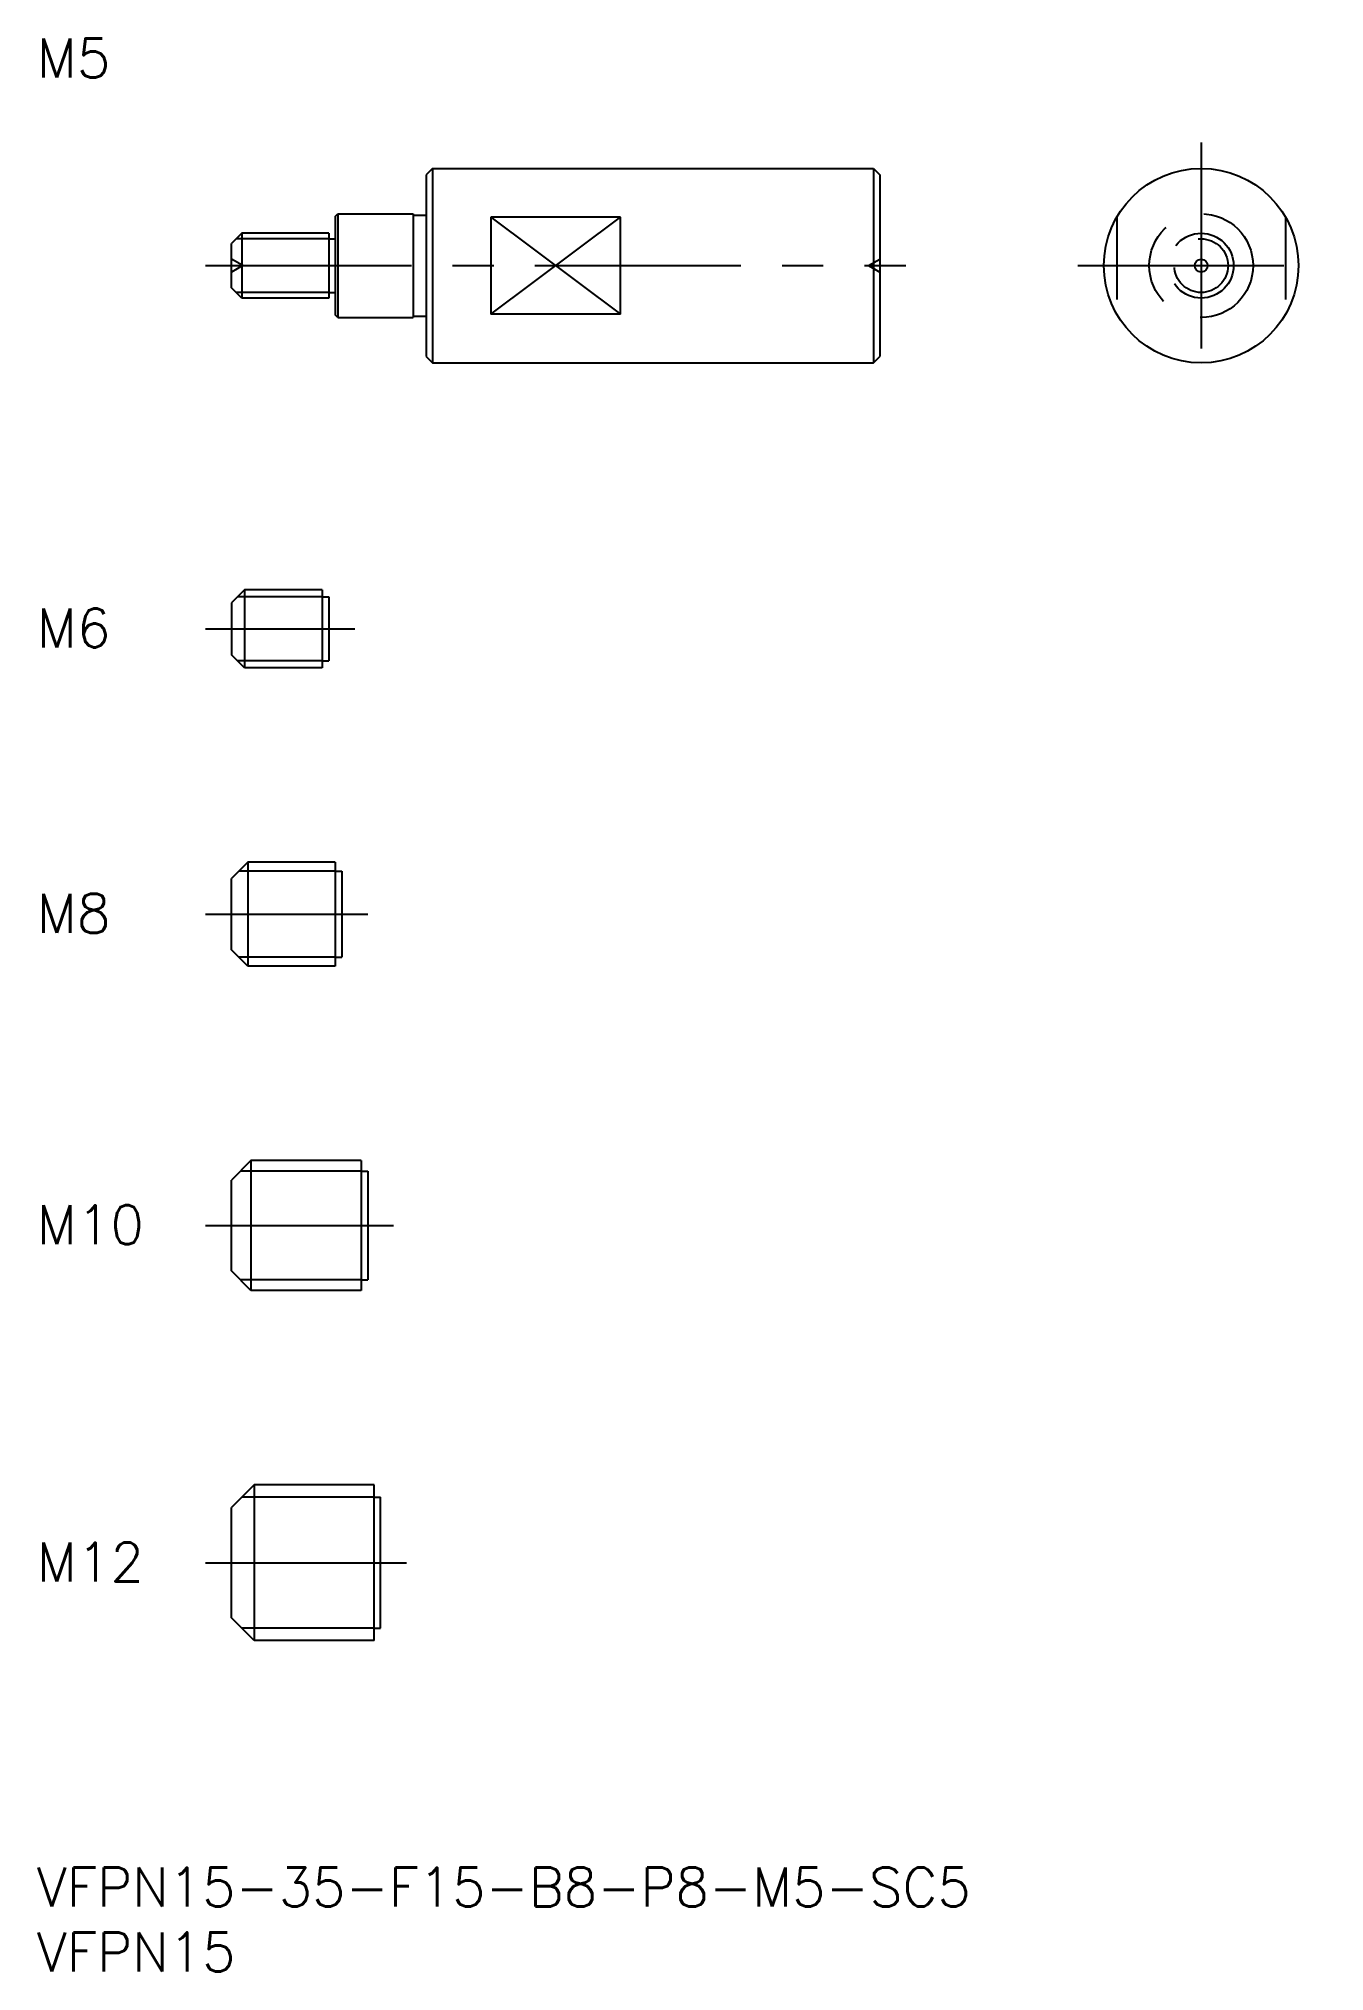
# Model space of a CAD drawing. Extents: x 0 to 99, y -8 to 141.
import ezdxf

# ---------------------------------------------------------------- set-up
doc = ezdxf.new("R2010")
doc.units = 0
doc.header["$LTSCALE"] = 0.5
doc.linetypes.add('CENTER', pattern=[50.8, 31.75, -6.35, 6.35, -6.35])
doc.linetypes.add('DASHED', pattern=[19.05, 12.7, -6.35])
for name, color, linetype in [('MSM_CENTER', 1, 'CENTER'), ('MSM_CONTINUOUS', 7, 'CONTINUOUS'), ('MSM_DASHED', 4, 'DASHED'), ('MSM_NARROW', 5, 'CONTINUOUS'), ('MSM_PART_NUMBER', 7, 'CONTINUOUS')]:
    doc.layers.add(name, color=color, linetype=linetype)
doc.styles.get("Standard").update_dxf_attribs({"font": 'txt.shx', "height": 1, "bigfont": 'bigfont.shx'})

# ---------------------------------------------------------------- blocks, each defined once
blk = doc.blocks.new('*U12')
at = {"layer": 'MSM_PART_NUMBER'}
blk.add_text('VFPN15-35-F15-B8-P8-M5-SC5', height=3, dxfattribs=at).set_placement((0, -3))
blk = doc.blocks.new('*U13')
at = {"layer": 'MSM_PART_NUMBER'}
blk.add_text('VFPN15', height=3, dxfattribs=at).set_placement((0, -8))
blk = doc.blocks.new('*U14')
at = {"layer": 'MSM_PART_NUMBER'}
blk.add_text('M12', height=3, dxfattribs=at).set_placement((0, 22.06))
blk = doc.blocks.new('*U15')
at = {"layer": 'MSM_PART_NUMBER'}
blk.add_text('M10', height=3, dxfattribs=at).set_placement((0, 48.06))
blk = doc.blocks.new('*U16')
at = {"layer": 'MSM_PART_NUMBER'}
blk.add_text('M8', height=3, dxfattribs=at).set_placement((0, 72.06))
blk = doc.blocks.new('*U17')
at = {"layer": 'MSM_PART_NUMBER'}
blk.add_text('M6', height=3, dxfattribs=at).set_placement((0, 94.06))
blk = doc.blocks.new('*U18')
at = {"layer": 'MSM_PART_NUMBER'}
blk.add_text('M5', height=3, dxfattribs=at).set_placement((0, 138))

msp = doc.modelspace()

# ---------------------------------------------------------------- linework, layer by layer
at = {"layer": 'MSM_CENTER'}
for p, q in [((89.77, 133), (89.77, 114)), ((13, 123.5), (67, 123.5)), ((80.27, 123.5), (99.27, 123.5)), ((13, 95.5), (24.5, 95.5)), ((13, 73.5), (25.5, 73.5)), ((13, 49.5), (27.5, 49.5)), ((13, 23.5), (28.5, 23.5))]:
    msp.add_line(p, q, dxfattribs=at)
at = {"layer": 'MSM_CONTINUOUS'}
for p, q in [((30.5, 131), (30, 130.5)), ((30, 130.5), (30, 116.5)), ((30.5, 131), (64.5, 131)), ((30.5, 131), (30.5, 116)), ((64.5, 131), (64.5, 116)), ((64.5, 131), (65, 130.5)), ((65, 130.5), (65, 116.5)), ((23, 127.3), (23.2, 127.5)), ((23, 127.3), (23, 119.7)), ((23.2, 127.5), (23.2, 119.5)), ((23.2, 127.5), (29, 127.5)), ((29, 127.5), (29, 119.5)), ((29, 127.4), (30, 127.4)), ((45, 127.24), (35, 127.24)), ((35, 127.24), (35, 119.76)), ((45, 119.76), (45, 127.24)), ((15.8, 126), (15, 125.2)), ((15, 121.8), (15, 125.2)), ((22.5, 126), (15.8, 126)), ((15.8, 126), (15.8, 121)), ((22.5, 126), (22.5, 121)), ((22.5, 125.57), (23, 125.57)), ((15.8, 121), (15, 121.8)), ((22.5, 121), (15.8, 121)), ((22.5, 121.43), (23, 121.43)), ((23.2, 119.5), (23, 119.7)), ((23.2, 119.5), (29, 119.5)), ((29, 119.6), (30, 119.6)), ((45, 119.76), (35, 119.76)), ((30, 116.5), (30.5, 116)), ((64.5, 116), (65, 116.5)), ((30.5, 116), (64.5, 116)), ((16, 98.5), (15, 97.5)), ((22, 98.5), (16, 98.5)), ((16, 98.5), (16, 92.5)), ((22, 98.5), (22, 92.5)), ((15, 97.5), (15, 93.5)), ((22, 97.96), (22.5, 97.96)), ((22.5, 97.96), (22.5, 93.04)), ((16, 92.5), (15, 93.5)), ((22, 92.5), (16, 92.5)), ((22, 93.04), (22.5, 93.04)), ((16.25, 77.5), (15, 76.25)), ((23, 77.5), (16.25, 77.5)), ((16.25, 77.5), (16.25, 69.5)), ((23, 77.5), (23, 69.5)), ((15, 70.75), (15, 76.25)), ((23, 76.82), (23.5, 76.82)), ((23.5, 76.82), (23.5, 70.18)), ((16.25, 69.5), (15, 70.75)), ((23, 70.18), (23.5, 70.18)), ((23, 69.5), (16.25, 69.5)), ((16.5, 54.5), (15, 53)), ((25, 54.5), (16.5, 54.5)), ((16.5, 54.5), (16.5, 44.5)), ((25, 54.5), (25, 44.5)), ((25, 53.69), (25.5, 53.69)), ((25.5, 53.69), (25.5, 45.31)), ((15, 46), (15, 53)), ((16.5, 44.5), (15, 46)), ((25, 45.31), (25.5, 45.31)), ((25, 44.5), (16.5, 44.5)), ((16.75, 29.5), (15, 27.75)), ((26, 29.5), (16.75, 29.5)), ((16.75, 29.5), (16.75, 17.5)), ((26, 17.5), (26, 29.5)), ((26, 28.55), (26.5, 28.55)), ((26.5, 18.45), (26.5, 28.55)), ((15, 19.25), (15, 27.75)), ((16.75, 17.5), (15, 19.25)), ((26, 18.45), (26.5, 18.45)), ((26, 17.5), (16.75, 17.5))]:
    msp.add_line(p, q, dxfattribs=at)
for radius in [7.5, 0.5]:
    msp.add_circle((89.77, 123.5), radius, dxfattribs=at)
at = {"layer": 'MSM_DASHED'}
for p, q in [((83.27, 127.24), (83.27, 119.76)), ((96.27, 127.24), (96.27, 119.76)), ((15.87, 123.5), (15, 124)), ((64.13, 123.5), (65, 124)), ((15.87, 123.5), (15, 123)), ((64.13, 123.5), (65, 123))]:
    msp.add_line(p, q, dxfattribs=at)
for radius in [4, 2.5, 2.07]:
    msp.add_circle((89.77, 123.5), radius, dxfattribs=at)
at = {"layer": 'MSM_NARROW'}
for p, q in [((35, 119.76), (45, 127.24)), ((35, 127.24), (45, 119.76)), ((22.5, 125.57), (15.37, 125.57)), ((22.5, 121.43), (15.37, 121.43)), ((22, 97.96), (15.46, 97.96)), ((22, 93.04), (15.46, 93.04)), ((23, 76.82), (15.57, 76.82)), ((23, 70.18), (15.57, 70.18)), ((25, 53.69), (15.69, 53.69)), ((25, 45.31), (15.69, 45.31)), ((26, 28.55), (15.8, 28.55)), ((26, 18.45), (15.8, 18.45))]:
    msp.add_line(p, q, dxfattribs=at)

# ---------------------------------------------------------------- block references
at = {"layer": 'MSM_CONTINUOUS'}
for name in ['*U18', '*U17', '*U16', '*U15', '*U14', '*U12', '*U13']:
    msp.add_blockref(name, (0, 0), dxfattribs=at)

doc.saveas('drawing.dxf')
